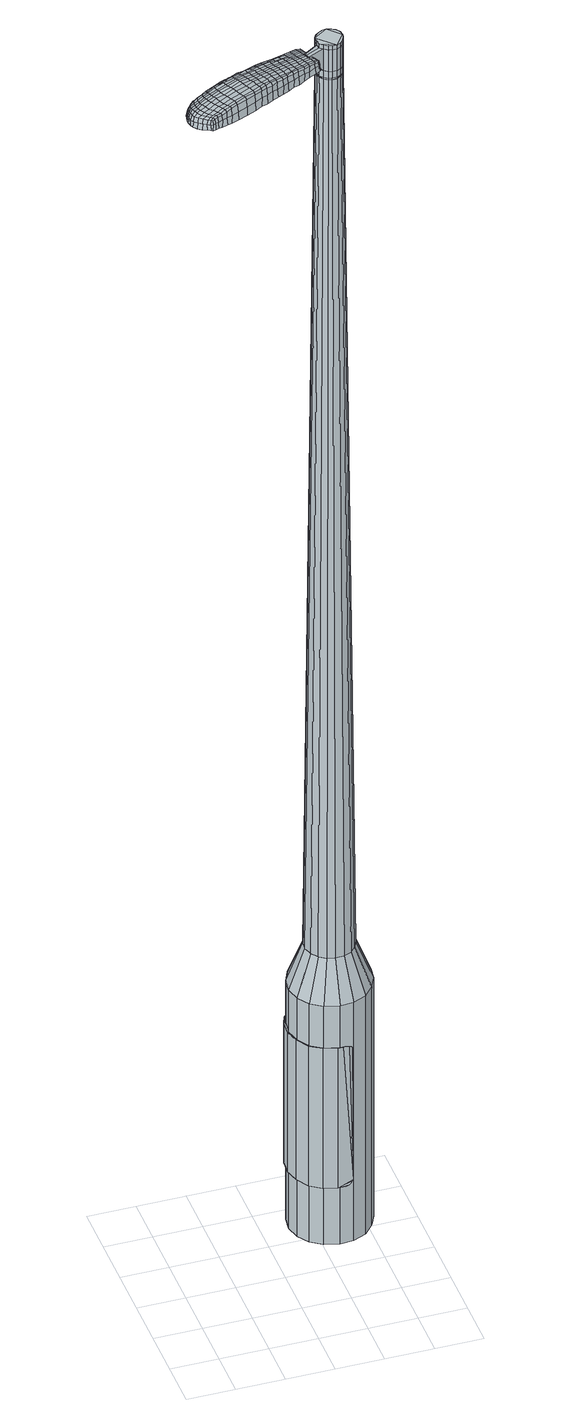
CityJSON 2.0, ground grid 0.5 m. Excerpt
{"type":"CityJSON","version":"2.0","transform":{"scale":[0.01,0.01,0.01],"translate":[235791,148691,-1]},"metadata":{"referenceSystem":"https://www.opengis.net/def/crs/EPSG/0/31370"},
"CityObjects":{
"object1":{"type":"GenericCityObject","attributes":{"cluster":14,"mean_distance_to_centroid":0.303,"new_centroid_x":235792.7,"new_centroid_y":148692.77,"mean_distance_to_camera":12.8,"H1":12.68,"H2":12.74,"Z_final":110.52,"cluster2":-1,"proj_x":235791.84,"proj_y":148688.73,"id_line":62625,"bearing_l":294.92,"distance":4.13,"orientation":"right","G_obj":204.92},"geometry":[{"type":"MultiSurface","lod":"2","boundaries":[[[0,1,2,3]],[[1,4,5,2]],[[4,6,7,5]],[[6,8,9,7]],[[8,10,11,9]],[[10,12,13,11]],[[12,14,15,13]],[[14,16,17,15]],[[16,18,19,17]],[[18,20,21,19]],[[20,22,23,21]],[[22,24,25,23]],[[24,26,27,25]],[[26,28,29,27]],[[28,30,31,29]],[[30,32,33,31]],[[32,34,35,33]],[[34,0,3,35]],[[36,37,38,39]],[[38,40,41,42]],[[41,43,42]],[[42,44,45,46]],[[45,47,46]],[[46,48,49,50]],[[49,51,50]],[[42,46,50,38]],[[50,52,39,38]],[[53,36,39]],[[2,5,7,35]],[[7,9,11,15]],[[11,13,15]],[[15,17,19,23]],[[19,21,23]],[[23,25,27,31]],[[27,29,31]],[[15,23,31,7]],[[31,33,35,7]],[[3,2,35]],[[1,0,54,55]],[[0,34,56,54]],[[34,32,57,56]],[[32,30,58,57]],[[30,28,59,58]],[[28,26,60,59]],[[26,24,61,60]],[[24,22,62,61]],[[22,20,63,62]],[[20,18,64,63]],[[18,16,65,64]],[[16,14,66,65]],[[14,12,67,66]],[[12,10,68,67]],[[10,8,69,68]],[[8,6,70,69]],[[6,4,71,70]],[[4,1,55,71]],[[55,54,72,73]],[[54,56,74,72]],[[56,57,75,74]],[[57,58,76,75]],[[58,59,77,76]],[[59,60,78,77]],[[60,61,79,78]],[[61,62,80,79]],[[62,63,81,80]],[[63,64,82,81]],[[64,65,83,82]],[[65,66,84,83]],[[66,67,85,84]],[[67,68,86,85]],[[68,69,87,86]],[[69,70,88,87]],[[70,71,89,88]],[[71,55,73,89]],[[90,91,92,93]],[[74,94,91,90]],[[75,95,94,74]],[[76,96,95,75]],[[97,98,96,76]],[[99,100,98,97]],[[101,102,100,99]],[[80,103,102,101]],[[104,105,103,80]],[[106,107,105,104]],[[108,109,107,106]],[[84,110,109,108]],[[111,112,110,84]],[[86,113,112,111]],[[87,114,113,86]],[[115,116,114,87]],[[117,118,116,115]],[[93,92,118,117]],[[119,120,121,122]],[[123,119,122,124]],[[125,123,124,126]],[[127,125,126,128]],[[129,127,128,130]],[[131,129,130,132]],[[133,131,132,134]],[[135,133,134,136]],[[137,135,136,138]],[[139,137,138,140]],[[141,139,140,142]],[[143,141,142,144]],[[145,143,144,146]],[[147,145,146,148]],[[149,147,148,150]],[[151,149,150,152]],[[73,72,90,93]],[[72,74,90]],[[77,97,76]],[[77,78,99,97]],[[78,79,101,99]],[[79,80,101]],[[81,104,80]],[[81,82,106,104]],[[82,83,108,106]],[[83,84,108]],[[85,111,84]],[[85,86,111]],[[88,115,87]],[[88,89,117,115]],[[89,73,93,117]],[[153,154,92,91]],[[154,155,118,92]],[[155,156,116,118]],[[156,114,116]],[[157,112,113]],[[157,110,112]],[[158,109,110]],[[158,159,107,109]],[[159,160,105,107]],[[160,103,105]],[[161,102,103]],[[161,162,100,102]],[[162,163,98,100]],[[163,96,98]],[[153,91,94]],[[39,52,151,164]],[[154,153,165,152]],[[53,39,164,120]],[[153,94,121,165]],[[36,53,120,119]],[[94,95,122,121]],[[37,36,119,123]],[[95,96,124,122]],[[38,37,123,125]],[[96,163,126,124]],[[40,38,125,127]],[[163,162,128,126]],[[41,40,127,129]],[[162,161,130,128]],[[43,41,129,131]],[[161,103,132,130]],[[42,43,131,133]],[[103,160,134,132]],[[44,42,133,135]],[[160,159,136,134]],[[45,44,135,137]],[[159,158,138,136]],[[47,45,137,139]],[[158,110,140,138]],[[46,47,139,141]],[[110,157,142,140]],[[48,46,141,143]],[[157,113,144,142]],[[49,48,143,145]],[[113,114,146,144]],[[51,49,145,147]],[[114,156,148,146]],[[50,51,147,149]],[[156,155,150,148]],[[52,50,149,151]],[[155,154,152,150]],[[151,152,166,167]],[[152,165,168,166]],[[165,121,169,168]],[[121,120,170,169]],[[120,164,171,170]],[[164,151,167,171]],[[172,173,174,175]],[[176,172,175,177]],[[172,176,178,179]],[[173,172,179,180]],[[181,182,183,184]],[[185,181,184,186]],[[181,185,187,188]],[[182,181,188,189]],[[190,191,192,193]],[[194,190,193,195]],[[190,194,196,197]],[[191,190,197,198]],[[199,200,201,202]],[[203,199,202,204]],[[199,203,205,206]],[[200,199,206,207]],[[208,209,210,211]],[[212,208,211,213]],[[208,212,214,215]],[[209,208,215,216]],[[217,218,219,220]],[[221,217,220,222]],[[217,221,223,224]],[[218,217,224,225]],[[226,227,228,229]],[[218,226,229,219]],[[226,218,225,230]],[[227,226,230,231]],[[232,233,234,235]],[[227,232,235,228]],[[232,227,231,236]],[[233,232,236,237]],[[238,176,177,239]],[[233,238,239,234]],[[238,233,237,240]],[[176,238,240,178]],[[241,242,243,244]],[[245,241,244,246]],[[241,245,247,248]],[[242,241,248,249]],[[250,251,252,253]],[[242,250,253,243]],[[250,242,249,254]],[[251,250,254,255]],[[256,257,258,259]],[[251,256,259,252]],[[256,251,255,260]],[[257,256,260,261]],[[262,263,264,265]],[[257,262,265,258]],[[262,257,261,266]],[[263,262,266,267]],[[268,173,180,269]],[[263,268,269,264]],[[268,263,267,270]],[[173,268,270,174]],[[271,272,273,274]],[[275,271,274,276]],[[271,275,277,278]],[[272,271,278,279]],[[280,281,282,283]],[[272,280,283,273]],[[280,272,279,284]],[[281,280,284,285]],[[286,287,288,289]],[[281,286,289,282]],[[286,281,285,290]],[[287,286,290,291]],[[292,185,186,293]],[[287,292,293,288]],[[292,287,291,294]],[[185,292,294,187]],[[295,296,297,298]],[[299,295,298,300]],[[295,299,301,302]],[[296,295,302,303]],[[304,305,306,307]],[[296,304,307,297]],[[304,296,303,308]],[[305,304,308,309]],[[310,311,312,313]],[[305,310,313,306]],[[310,305,309,314]],[[311,310,314,315]],[[316,317,318,319]],[[311,316,319,312]],[[316,311,315,320]],[[317,316,320,321]],[[322,182,189,323]],[[317,322,323,318]],[[322,317,321,324]],[[182,322,324,183]],[[325,211,210,326]],[[327,325,326,328]],[[325,327,329,330]],[[211,325,330,213]],[[331,327,328,332]],[[333,331,332,334]],[[331,333,335,336]],[[327,331,336,329]],[[337,333,334,338]],[[339,337,338,340]],[[337,339,341,342]],[[333,337,342,335]],[[343,339,340,344]],[[345,343,344,346]],[[343,345,347,348]],[[339,343,348,341]],[[349,345,346,350]],[[200,349,350,201]],[[349,200,207,351]],[[345,349,351,347]],[[352,353,198,197]],[[354,352,197,196]],[[352,354,355,356]],[[353,352,356,357]],[[358,359,357,356]],[[360,358,356,355]],[[358,360,361,362]],[[359,358,362,363]],[[364,365,363,362]],[[366,364,362,361]],[[364,366,367,368]],[[365,364,368,369]],[[370,371,369,368]],[[372,370,368,367]],[[370,372,205,203]],[[371,370,203,204]],[[373,374,375,376]],[[275,373,376,277]],[[373,275,276,377]],[[374,373,377,378]],[[379,194,195,380]],[[374,379,380,375]],[[379,374,378,381]],[[194,379,381,196]],[[382,383,384,385]],[[221,382,385,223]],[[382,221,222,386]],[[383,382,386,387]],[[388,389,390,391]],[[383,388,391,384]],[[388,383,387,392]],[[389,388,392,393]],[[394,191,198,395]],[[389,394,395,390]],[[394,389,393,396]],[[191,394,396,192]],[[397,398,399,400]],[[179,397,400,180]],[[397,179,178,401]],[[398,397,401,402]],[[403,404,405,406]],[[398,403,406,399]],[[403,398,402,407]],[[404,403,407,408]],[[409,202,201,410]],[[404,409,410,405]],[[409,404,408,411]],[[202,409,411,204]],[[412,413,414,415]],[[184,412,415,186]],[[412,184,183,416]],[[413,412,416,417]],[[418,206,205,419]],[[413,418,419,414]],[[418,413,417,420]],[[206,418,420,207]],[[421,422,423,424]],[[299,421,424,301]],[[421,299,300,425]],[[422,421,425,426]],[[427,212,213,428]],[[422,427,428,423]],[[427,422,426,429]],[[212,427,429,214]],[[430,431,432,433]],[[245,430,433,247]],[[430,245,246,434]],[[431,430,434,435]],[[436,437,438,439]],[[431,436,439,432]],[[436,431,435,440]],[[437,436,440,441]],[[442,209,216,443]],[[437,442,443,438]],[[442,437,441,444]],[[209,442,444,210]],[[445,446,435,434]],[[244,445,434,246]],[[445,244,243,447]],[[446,445,447,448]],[[449,450,441,440]],[[446,449,440,435]],[[449,446,448,451]],[[450,449,451,452]],[[453,326,210,444]],[[450,453,444,441]],[[453,450,452,454]],[[326,453,454,328]],[[455,456,457,458]],[[302,455,458,303]],[[455,302,301,424]],[[456,455,424,423]],[[459,330,329,460]],[[456,459,460,457]],[[459,456,423,428]],[[330,459,428,213]],[[461,462,448,447]],[[253,461,447,243]],[[461,253,252,463]],[[462,461,463,464]],[[465,466,452,451]],[[462,465,451,448]],[[465,462,464,467]],[[466,465,467,468]],[[469,332,328,454]],[[466,469,454,452]],[[469,466,468,470]],[[332,469,470,334]],[[471,472,473,474]],[[308,471,474,309]],[[471,308,303,458]],[[472,471,458,457]],[[475,336,335,476]],[[472,475,476,473]],[[475,472,457,460]],[[336,475,460,329]],[[477,478,464,463]],[[259,477,463,252]],[[477,259,258,479]],[[478,477,479,480]],[[481,482,468,467]],[[478,481,467,464]],[[481,478,480,483]],[[482,481,483,484]],[[485,338,334,470]],[[482,485,470,468]],[[485,482,484,486]],[[338,485,486,340]],[[487,488,489,490]],[[314,487,490,315]],[[487,314,309,474]],[[488,487,474,473]],[[491,342,341,492]],[[488,491,492,489]],[[491,488,473,476]],[[342,491,476,335]],[[493,494,480,479]],[[265,493,479,258]],[[493,265,264,495]],[[494,493,495,496]],[[497,498,484,483]],[[494,497,483,480]],[[497,494,496,499]],[[498,497,499,500]],[[501,344,340,486]],[[498,501,486,484]],[[501,498,500,502]],[[344,501,502,346]],[[503,504,505,506]],[[320,503,506,321]],[[503,320,315,490]],[[504,503,490,489]],[[507,348,347,508]],[[504,507,508,505]],[[507,504,489,492]],[[348,507,492,341]],[[509,510,496,495]],[[269,509,495,264]],[[509,269,180,400]],[[510,509,400,399]],[[511,512,500,499]],[[510,511,499,496]],[[511,510,399,406]],[[512,511,406,405]],[[513,350,346,502]],[[512,513,502,500]],[[513,512,405,410]],[[350,513,410,201]],[[514,515,417,416]],[[324,514,416,183]],[[514,324,321,506]],[[515,514,506,505]],[[516,351,207,420]],[[515,516,420,417]],[[516,515,505,508]],[[351,516,508,347]],[[517,518,378,377]],[[274,517,377,276]],[[517,274,273,519]],[[518,517,519,520]],[[521,354,196,381]],[[518,521,381,378]],[[521,518,520,522]],[[354,521,522,355]],[[523,524,525,526]],[[224,523,526,225]],[[523,224,223,385]],[[524,523,385,384]],[[527,528,529,530]],[[524,527,530,525]],[[527,524,384,391]],[[528,527,391,390]],[[531,353,357,532]],[[528,531,532,529]],[[531,528,390,395]],[[353,531,395,198]],[[533,534,520,519]],[[283,533,519,273]],[[533,283,282,535]],[[534,533,535,536]],[[537,360,355,522]],[[534,537,522,520]],[[537,534,536,538]],[[360,537,538,361]],[[539,540,541,542]],[[230,539,542,231]],[[539,230,225,526]],[[540,539,526,525]],[[543,544,545,546]],[[540,543,546,541]],[[543,540,525,530]],[[544,543,530,529]],[[547,359,363,548]],[[544,547,548,545]],[[547,544,529,532]],[[359,547,532,357]],[[549,550,536,535]],[[289,549,535,282]],[[549,289,288,551]],[[550,549,551,552]],[[553,366,361,538]],[[550,553,538,536]],[[553,550,552,554]],[[366,553,554,367]],[[555,556,557,558]],[[236,555,558,237]],[[555,236,231,542]],[[556,555,542,541]],[[559,560,561,562]],[[556,559,562,557]],[[559,556,541,546]],[[560,559,546,545]],[[563,365,369,564]],[[560,563,564,561]],[[563,560,545,548]],[[365,563,548,363]],[[565,566,552,551]],[[293,565,551,288]],[[565,293,186,415]],[[566,565,415,414]],[[567,372,367,554]],[[566,567,554,552]],[[567,566,414,419]],[[372,567,419,205]],[[568,569,402,401]],[[240,568,401,178]],[[568,240,237,558]],[[569,568,558,557]],[[570,571,408,407]],[[569,570,407,402]],[[570,569,557,562]],[[571,570,562,561]],[[572,371,204,411]],[[571,572,411,408]],[[572,571,561,564]],[[371,572,564,369]],[[573,574,575,576]],[[576,575,577,578]],[[579,577,575,580]],[[580,575,574,581]],[[582,583,584,585]],[[585,584,586,587]],[[588,586,584,589]],[[589,584,583,590]],[[591,592,593,594]],[[594,593,595,596]],[[597,595,593,598]],[[598,593,592,599]],[[600,601,602,603]],[[603,602,604,605]],[[606,604,602,607]],[[607,602,601,608]],[[609,610,611,612]],[[612,611,613,614]],[[615,613,611,616]],[[616,611,610,617]],[[618,619,620,621]],[[621,620,622,623]],[[624,622,620,625]],[[625,620,619,626]],[[627,628,629,630]],[[630,629,619,618]],[[626,619,629,631]],[[631,629,628,632]],[[633,634,635,636]],[[636,635,628,627]],[[632,628,635,637]],[[637,635,634,638]],[[578,577,639,640]],[[640,639,634,633]],[[638,634,639,641]],[[641,639,577,579]],[[642,643,644,645]],[[645,644,646,647]],[[648,646,644,649]],[[649,644,643,650]],[[651,652,653,654]],[[654,653,643,642]],[[650,643,653,655]],[[655,653,652,656]],[[657,658,659,660]],[[660,659,652,651]],[[656,652,659,661]],[[661,659,658,662]],[[663,664,665,666]],[[666,665,658,657]],[[662,658,665,667]],[[667,665,664,668]],[[581,574,669,670]],[[670,669,664,663]],[[668,664,669,671]],[[671,669,574,573]],[[672,673,674,675]],[[675,674,676,677]],[[678,676,674,679]],[[679,674,673,680]],[[681,682,683,684]],[[684,683,673,672]],[[680,673,683,685]],[[685,683,682,686]],[[687,688,689,690]],[[690,689,682,681]],[[686,682,689,691]],[[691,689,688,692]],[[587,586,693,694]],[[694,693,688,687]],[[692,688,693,695]],[[695,693,586,588]],[[696,697,698,699]],[[699,698,700,701]],[[702,700,698,703]],[[703,698,697,704]],[[705,706,707,708]],[[708,707,697,696]],[[704,697,707,709]],[[709,707,706,710]],[[711,712,713,714]],[[714,713,706,705]],[[710,706,713,715]],[[715,713,712,716]],[[717,718,719,720]],[[720,719,712,711]],[[716,712,719,721]],[[721,719,718,722]],[[590,583,723,724]],[[724,723,718,717]],[[722,718,723,725]],[[725,723,583,582]],[[609,612,726,727]],[[727,726,728,729]],[[730,728,726,731]],[[731,726,612,614]],[[729,728,732,733]],[[733,732,734,735]],[[736,734,732,737]],[[737,732,728,730]],[[735,734,738,739]],[[739,738,740,741]],[[742,740,738,743]],[[743,738,734,736]],[[741,740,744,745]],[[745,744,746,747]],[[748,746,744,749]],[[749,744,740,742]],[[747,746,750,751]],[[751,750,601,600]],[[608,601,750,752]],[[752,750,746,748]],[[599,753,754,598]],[[598,754,755,597]],[[756,755,754,757]],[[757,754,753,758]],[[758,759,760,757]],[[757,760,761,756]],[[762,761,760,763]],[[763,760,759,764]],[[764,765,766,763]],[[763,766,767,762]],[[768,767,766,769]],[[769,766,765,770]],[[770,771,772,769]],[[769,772,773,768]],[[606,773,772,604]],[[604,772,771,605]],[[774,775,776,777]],[[777,776,676,678]],[[677,676,776,778]],[[778,776,775,779]],[[596,595,780,781]],[[781,780,775,774]],[[779,775,780,782]],[[782,780,595,597]],[[783,784,785,786]],[[786,785,622,624]],[[623,622,785,787]],[[787,785,784,788]],[[789,790,791,792]],[[792,791,784,783]],[[788,784,791,793]],[[793,791,790,794]],[[599,592,795,796]],[[796,795,790,789]],[[794,790,795,797]],[[797,795,592,591]],[[798,799,800,801]],[[801,800,580,581]],[[579,580,800,802]],[[802,800,799,803]],[[804,805,806,807]],[[807,806,799,798]],[[803,799,806,808]],[[808,806,805,809]],[[600,603,810,811]],[[811,810,805,804]],[[809,805,810,812]],[[812,810,603,605]],[[813,814,815,816]],[[816,815,585,587]],[[582,585,815,817]],[[817,815,814,818]],[[606,607,819,820]],[[820,819,814,813]],[[818,814,819,821]],[[821,819,607,608]],[[822,823,824,825]],[[825,824,700,702]],[[701,700,824,826]],[[826,824,823,827]],[[614,613,828,829]],[[829,828,823,822]],[[827,823,828,830]],[[830,828,613,615]],[[831,832,833,834]],[[834,833,646,648]],[[647,646,833,835]],[[835,833,832,836]],[[837,838,839,840]],[[840,839,832,831]],[[836,832,839,841]],[[841,839,838,842]],[[617,610,843,844]],[[844,843,838,837]],[[842,838,843,845]],[[845,843,610,609]],[[836,846,835]],[[835,846,645,647]],[[642,645,846,847]],[[847,846,848]],[[842,849,850,841]],[[841,850,846,836]],[[848,846,850,851]],[[851,850,849,852]],[[609,727,853,845]],[[845,853,849,842]],[[852,849,853,854]],[[854,853,727,729]],[[855,856,857,858]],[[858,857,703,704]],[[702,703,857,825]],[[825,857,856,822]],[[730,731,859,860]],[[860,859,856,855]],[[822,856,859,829]],[[829,859,731,614]],[[848,861,862,847]],[[847,862,654,642]],[[651,654,862,863]],[[863,862,861,864]],[[852,865,866,851]],[[851,866,861,848]],[[864,861,866,867]],[[867,866,865,868]],[[729,733,869,854]],[[854,869,865,852]],[[868,865,869,870]],[[870,869,733,735]],[[871,872,873,874]],[[874,873,709,710]],[[704,709,873,858]],[[858,873,872,855]],[[736,737,875,876]],[[876,875,872,871]],[[855,872,875,860]],[[860,875,737,730]],[[864,877,878,863]],[[863,878,660,651]],[[657,660,878,879]],[[879,878,877,880]],[[868,881,882,867]],[[867,882,877,864]],[[880,877,882,883]],[[883,882,881,884]],[[735,739,885,870]],[[870,885,881,868]],[[884,881,885,886]],[[886,885,739,741]],[[887,888,889,890]],[[890,889,715,716]],[[710,715,889,874]],[[874,889,888,871]],[[742,743,891,892]],[[892,891,888,887]],[[871,888,891,876]],[[876,891,743,736]],[[880,893,894,879]],[[879,894,666,657]],[[663,666,894,895]],[[895,894,893,896]],[[884,897,898,883]],[[883,898,893,880]],[[896,893,898,899]],[[899,898,897,900]],[[741,745,901,886]],[[886,901,897,884]],[[900,897,901,902]],[[902,901,745,747]],[[903,904,905,906]],[[906,905,721,722]],[[716,721,905,890]],[[890,905,904,887]],[[748,749,907,908]],[[908,907,904,903]],[[887,904,907,892]],[[892,907,749,742]],[[896,909,910,895]],[[895,910,670,663]],[[581,670,910,801]],[[801,910,909,798]],[[900,911,912,899]],[[899,912,909,896]],[[798,909,912,807]],[[807,912,911,804]],[[747,751,913,902]],[[902,913,911,900]],[[804,911,913,811]],[[811,913,751,600]],[[818,914,915,817]],[[817,915,725,582]],[[722,725,915,906]],[[906,915,914,903]],[[608,752,916,821]],[[821,916,914,818]],[[903,914,916,908]],[[908,916,752,748]],[[779,917,918,778]],[[778,918,675,677]],[[672,675,918,919]],[[919,918,917,920]],[[597,755,921,782]],[[782,921,917,779]],[[920,917,921,922]],[[922,921,755,756]],[[923,924,925,926]],[[926,925,625,626]],[[624,625,925,786]],[[786,925,924,783]],[[927,928,929,930]],[[930,929,924,923]],[[783,924,929,792]],[[792,929,928,789]],[[758,753,931,932]],[[932,931,928,927]],[[789,928,931,796]],[[796,931,753,599]],[[920,933,934,919]],[[919,934,684,672]],[[681,684,934,935]],[[935,934,933,936]],[[756,761,937,922]],[[922,937,933,920]],[[936,933,937,938]],[[938,937,761,762]],[[939,940,941,942]],[[942,941,631,632]],[[626,631,941,926]],[[926,941,940,923]],[[943,944,945,946]],[[946,945,940,939]],[[923,940,945,930]],[[930,945,944,927]],[[764,759,947,948]],[[948,947,944,943]],[[927,944,947,932]],[[932,947,759,758]],[[936,949,950,935]],[[935,950,690,681]],[[687,690,950,951]],[[951,950,949,952]],[[762,767,953,938]],[[938,953,949,936]],[[952,949,953,954]],[[954,953,767,768]],[[955,956,957,958]],[[958,957,637,638]],[[632,637,957,942]],[[942,957,956,939]],[[959,960,961,962]],[[962,961,956,955]],[[939,956,961,946]],[[946,961,960,943]],[[770,765,963,964]],[[964,963,960,959]],[[943,960,963,948]],[[948,963,765,764]],[[952,965,966,951]],[[951,966,694,687]],[[587,694,966,816]],[[816,966,965,813]],[[768,773,967,954]],[[954,967,965,952]],[[813,965,967,820]],[[820,967,773,606]],[[803,968,969,802]],[[802,969,641,579]],[[638,641,969,958]],[[958,969,968,955]],[[809,970,971,808]],[[808,971,968,803]],[[955,968,971,962]],[[962,971,970,959]],[[605,771,972,812]],[[812,972,970,809]],[[959,970,972,964]],[[964,972,771,770]],[[573,576,175,174]],[[576,578,177,175]],[[588,589,188,187]],[[589,590,189,188]],[[591,594,193,192]],[[594,596,195,193]],[[615,616,215,214]],[[616,617,216,215]],[[618,621,220,219]],[[621,623,222,220]],[[627,630,229,228]],[[630,618,219,229]],[[633,636,235,234]],[[636,627,228,235]],[[578,640,239,177]],[[640,633,234,239]],[[648,649,248,247]],[[649,650,249,248]],[[650,655,254,249]],[[655,656,255,254]],[[656,661,260,255]],[[661,662,261,260]],[[662,667,266,261]],[[667,668,267,266]],[[668,671,270,267]],[[671,573,174,270]],[[678,679,278,277]],[[679,680,279,278]],[[680,685,284,279]],[[685,686,285,284]],[[686,691,290,285]],[[691,692,291,290]],[[692,695,294,291]],[[695,588,187,294]],[[696,699,298,297]],[[699,701,300,298]],[[705,708,307,306]],[[708,696,297,307]],[[711,714,313,312]],[[714,705,306,313]],[[717,720,319,318]],[[720,711,312,319]],[[590,724,323,189]],[[724,717,318,323]],[[774,777,376,375]],[[777,678,277,376]],[[596,781,380,195]],[[781,774,375,380]],[[623,787,386,222]],[[787,788,387,386]],[[788,793,392,387]],[[793,794,393,392]],[[794,797,396,393]],[[797,591,192,396]],[[701,826,425,300]],[[826,827,426,425]],[[827,830,429,426]],[[830,615,214,429]],[[831,834,433,432]],[[834,648,247,433]],[[837,840,439,438]],[[840,831,432,439]],[[617,844,443,216]],[[844,837,438,443]],[[973,974,975,976]],[[977,978,976,975]],[[979,980,981,982]],[[983,984,985,986]],[[974,987,988,975]],[[989,977,975,988]],[[990,979,982,991]],[[992,993,984,983]],[[987,994,995,988]],[[995,996,989,988]],[[997,990,991,998]],[[999,993,992,1000]],[[994,1001,1002,995]],[[1002,1003,996,995]],[[1004,997,998,1005]],[[1006,999,1000,1007]],[[1008,1009,1010,1011]],[[1012,1013,1009,1008]],[[1012,1014,1015,1013]],[[1014,1016,1017,1015]],[[1018,1019,1020,1021]],[[1022,1023,1019,1018]],[[1024,1025,1023,1022]],[[1026,1027,1025,1024]],[[1021,1010,1009,1018]],[[1018,1009,1013,1022]],[[1013,1015,1024,1022]],[[1015,1017,1026,1024]],[[982,981,978,977]],[[991,982,977,989]],[[996,998,991,989]],[[1003,1005,998,996]],[[983,986,980,979]],[[992,983,979,990]],[[1000,992,990,997]],[[1007,1000,997,1004]],[[984,1008,1011,985]],[[993,1012,1008,984]],[[1014,1012,993,999]],[[1016,1014,999,1006]],[[1028,1029,1030,1031]],[[1030,1032,1033,1034]],[[1030,1034,1035,1036]],[[1030,1036,1031]],[[1037,1028,1031,1038]],[[1039,1038,1031,1040]],[[1041,1040,1031]],[[1042,1030,1029,1043]],[[1044,1042,1043,1045]],[[1046,1044,1045,1047]],[[1048,1046,1047,1049]],[[1050,1048,1049,1051]],[[1051,1052,1053,1054]],[[1051,1054,1055,1056]],[[1051,1056,1057,1058]],[[1057,1059,1060,1061]],[[1057,1061,1062,1063]],[[1057,1063,1058]],[[1051,1058,1050]],[[1064,1065,1029,1028]],[[1066,1067,1032,1030]],[[1068,1069,1041,1031]],[[1065,1070,1043,1029]],[[1071,1066,1030,1042]],[[1070,1072,1045,1043]],[[1073,1071,1042,1044]],[[1072,1074,1047,1045]],[[1075,1073,1044,1046]],[[1074,1076,1049,1047]],[[1077,1075,1046,1048]],[[1076,1078,1051,1049]],[[1079,1077,1048,1050]],[[1078,1080,1052,1051]],[[1081,1082,1059,1057]],[[1083,1079,1050,1058]],[[1053,1052,1080,1084]],[[1054,1053,1084,1085]],[[1055,1054,1085,1086]],[[1056,1055,1086,1087]],[[1057,1056,1087,1081]],[[1088,1064,1028,1037]],[[1089,1088,1037,1038]],[[1090,1089,1038,1039]],[[1091,1090,1039,1040]],[[1069,1091,1040,1041]],[[1033,1032,1067,1092]],[[1060,1059,1082,1093]],[[1034,1033,1092,1094]],[[1035,1034,1094,1095]],[[1036,1035,1095,1096]],[[1031,1036,1096,1068]],[[1061,1060,1093,1097]],[[1062,1061,1097,1098]],[[1063,1062,1098,1099]],[[1058,1063,1099,1083]]]}]}
},
"vertices":[
[131,157,384],[127,171,384],[127,171,96],[131,157,96],[129,186,384],[129,186,96],[135,199,384],[135,199,96],[145,210,384],[145,210,96],[159,216,384],[159,216,96],[173,217,384],[173,217,96],[187,213,384],[187,213,96],[199,205,384],[199,205,96],[208,193,384],[208,193,96],[212,179,384],[212,179,96],[210,164,384],[210,164,96],[204,151,384],[204,151,96],[194,140,384],[194,140,96],[180,134,384],[180,134,96],[166,133,384],[166,133,96],[151,137,384],[151,137,96],[139,145,384],[139,145,96],[164,163,1524],[168,162,1524],[173,162,1524],[157,169,1524],[177,164,1524],[180,167,1524],[183,176,1524],[182,172,1524],[182,181,1524],[179,185,1524],[171,189,1524],[175,187,1524],[166,188,1524],[162,186,1524],[156,179,1524],[158,183,1524],[156,174,1524],[160,166,1524],[147,164,429],[144,173,429],[152,157,429],[159,152,429],[167,150,429],[176,151,429],[184,154,429],[190,161,429],[194,169,429],[195,177,429],[192,186,429],[187,193,429],[180,198,429],[172,200,429],[163,199,429],[155,196,429],[149,190,429],[145,182,429],[157,169,1483],[156,174,1483],[160,166,1483],[164,163,1483],[168,162,1483],[173,162,1483],[177,164,1483],[180,167,1483],[182,172,1483],[183,176,1483],[182,181,1483],[179,185,1483],[175,187,1483],[171,189,1483],[166,188,1483],[162,186,1483],[158,183,1483],[156,179,1483],[158,170,1483],[158,170,1485],[157,174,1485],[157,174,1483],[160,166,1485],[164,163,1485],[168,162,1485],[173,163,1483],[173,163,1485],[177,165,1483],[177,165,1485],[180,168,1483],[180,168,1485],[182,172,1485],[182,176,1483],[182,176,1485],[181,181,1483],[181,181,1485],[179,184,1483],[179,184,1485],[175,187,1485],[171,188,1483],[171,188,1485],[166,188,1485],[162,186,1485],[159,182,1483],[159,182,1485],[157,178,1483],[157,178,1485],[164,163,1519],[160,166,1519],[160,166,1493],[164,163,1493],[168,162,1519],[168,162,1493],[173,162,1519],[173,162,1493],[177,164,1519],[177,164,1493],[180,167,1519],[180,167,1493],[182,172,1519],[182,172,1493],[183,176,1519],[183,176,1493],[182,181,1519],[182,181,1493],[179,185,1519],[179,185,1493],[175,187,1519],[175,187,1493],[171,189,1519],[171,189,1493],[166,188,1519],[166,188,1493],[162,186,1519],[162,186,1493],[158,183,1519],[158,183,1493],[156,179,1519],[156,179,1493],[156,174,1519],[156,174,1493],[157,169,1485],[156,174,1485],[156,179,1485],[158,183,1485],[171,189,1485],[179,185,1485],[182,181,1485],[183,176,1485],[180,167,1485],[177,164,1485],[173,162,1485],[157,169,1519],[157,169,1493],[139,164,1513],[139,164,1518],[140,162,1513],[142,159,1513],[142,159,1518],[140,162,1518],[65,148,1519],[71,151,1518],[70,152,1509],[63,149,1510],[57,145,1519],[55,146,1510],[58,144,1526],[66,147,1525],[73,150,1525],[81,113,1519],[87,116,1518],[87,118,1525],[81,115,1525],[73,109,1519],[73,111,1526],[73,107,1510],[80,111,1510],[87,114,1509],[7,98,1519],[5,101,1519],[5,101,1513],[6,98,1513],[10,95,1519],[9,94,1513],[11,96,1524],[8,99,1524],[7,102,1524],[74,129,1530],[81,132,1529],[79,135,1529],[73,132,1530],[66,125,1531],[64,129,1531],[68,122,1530],[76,126,1530],[82,129,1529],[147,164,1512],[146,166,1512],[145,165,1517],[146,163,1517],[148,161,1512],[147,160,1517],[148,160,1506],[146,163,1506],[145,166,1506],[12,122,1519],[15,124,1519],[13,124,1512],[10,123,1512],[10,120,1518],[8,121,1512],[11,120,1522],[12,121,1523],[15,123,1524],[19,126,1519],[24,129,1519],[22,130,1512],[17,127,1512],[20,125,1524],[25,128,1525],[29,132,1519],[36,135,1519],[34,136,1511],[27,132,1511],[30,131,1526],[37,134,1526],[46,140,1519],[44,141,1510],[48,139,1526],[133,175,1513],[126,173,1513],[128,172,1518],[135,175,1517],[139,177,1512],[138,176,1516],[138,178,1506],[132,176,1507],[125,173,1507],[119,170,1514],[112,167,1515],[114,166,1520],[121,169,1519],[118,171,1507],[111,168,1507],[105,164,1515],[99,162,1516],[100,161,1522],[107,163,1521],[104,165,1508],[97,162,1508],[92,159,1517],[85,156,1517],[86,155,1524],[93,158,1523],[90,160,1508],[83,157,1509],[78,153,1518],[80,152,1524],[76,154,1509],[26,89,1519],[29,90,1519],[29,91,1524],[26,90,1523],[24,89,1518],[24,90,1522],[23,87,1512],[26,88,1512],[29,89,1512],[34,92,1519],[39,94,1519],[39,95,1525],[34,93,1524],[33,90,1512],[39,92,1512],[45,96,1519],[52,99,1519],[52,101,1526],[45,98,1526],[44,94,1511],[52,97,1511],[63,104,1519],[63,106,1526],[62,102,1510],[146,148,1513],[139,144,1513],[139,143,1507],[146,146,1507],[151,151,1512],[151,150,1506],[150,151,1516],[146,149,1517],[140,146,1518],[133,141,1514],[126,137,1515],[126,135,1507],[132,139,1507],[133,142,1519],[126,139,1520],[120,134,1515],[113,130,1516],[113,128,1508],[119,132,1508],[120,135,1521],[113,132,1522],[107,126,1517],[100,123,1517],[100,121,1509],[106,125,1508],[107,128,1523],[100,125,1524],[94,120,1518],[93,118,1509],[94,121,1524],[141,161,1519],[140,163,1519],[134,158,1520],[133,160,1520],[136,155,1520],[142,158,1519],[128,154,1522],[127,157,1522],[121,151,1523],[120,154,1523],[122,148,1523],[129,152,1521],[114,148,1524],[113,151,1524],[108,145,1525],[106,148,1525],[109,142,1525],[116,145,1524],[101,142,1526],[100,145,1526],[94,139,1527],[93,141,1527],[96,136,1527],[102,139,1526],[87,136,1528],[86,138,1528],[89,132,1528],[11,100,1527],[10,103,1527],[14,97,1526],[18,99,1527],[15,102,1528],[14,105,1528],[21,104,1529],[19,108,1529],[23,101,1528],[30,104,1530],[28,108,1530],[26,111,1530],[34,111,1531],[33,114,1531],[36,107,1530],[45,111,1531],[43,114,1531],[41,118,1531],[54,120,1531],[53,123,1531],[56,116,1531],[21,89,1518],[18,90,1519],[18,89,1513],[21,87,1513],[22,90,1523],[19,91,1523],[14,92,1519],[13,91,1513],[15,93,1524],[8,119,1518],[7,116,1518],[8,116,1523],[10,118,1523],[7,119,1513],[6,117,1513],[6,113,1519],[5,109,1519],[6,109,1524],[7,113,1523],[5,113,1513],[4,109,1513],[5,105,1519],[6,106,1524],[4,105,1513],[67,146,1528],[68,144,1528],[75,147,1528],[74,148,1527],[59,142,1528],[60,140,1529],[69,141,1529],[70,138,1530],[77,141,1529],[76,144,1528],[61,138,1529],[62,135,1530],[71,135,1530],[78,138,1529],[63,132,1531],[81,116,1528],[80,118,1529],[72,114,1529],[73,112,1528],[87,120,1527],[86,122,1528],[78,122,1529],[70,118,1530],[84,125,1528],[152,153,1512],[151,154,1512],[150,154,1517],[151,153,1517],[152,151,1506],[151,153,1506],[150,157,1512],[149,157,1517],[149,157,1506],[141,177,1512],[142,175,1512],[141,176,1506],[140,177,1506],[140,176,1517],[141,174,1517],[143,173,1512],[144,171,1512],[143,171,1506],[142,173,1506],[142,172,1517],[143,170,1517],[145,168,1512],[144,168,1506],[144,168,1517],[135,174,1519],[136,172,1519],[128,171,1520],[129,169,1520],[137,170,1519],[138,168,1519],[130,167,1520],[131,165,1520],[139,165,1519],[132,162,1520],[146,150,1519],[145,152,1519],[139,149,1520],[139,147,1520],[144,155,1519],[137,152,1520],[121,168,1521],[122,166,1521],[115,165,1522],[115,164,1522],[123,164,1521],[124,162,1521],[116,161,1522],[117,159,1523],[125,159,1522],[119,156,1523],[133,143,1521],[132,145,1521],[125,142,1522],[126,140,1522],[130,148,1521],[124,145,1522],[108,162,1523],[108,161,1523],[101,160,1524],[102,158,1524],[109,158,1523],[111,156,1524],[103,156,1525],[104,153,1525],[112,153,1524],[105,150,1525],[119,137,1523],[119,138,1523],[112,135,1524],[113,133,1524],[117,142,1524],[111,138,1525],[94,157,1525],[95,155,1525],[87,154,1526],[88,152,1526],[96,153,1526],[97,150,1526],[89,150,1527],[90,147,1527],[98,147,1526],[92,144,1527],[106,130,1525],[105,132,1525],[99,128,1526],[100,126,1526],[104,135,1526],[97,132,1527],[81,151,1527],[81,149,1527],[82,147,1527],[84,144,1528],[85,141,1528],[93,123,1527],[92,125,1527],[91,128,1528],[24,91,1525],[22,92,1525],[28,92,1526],[25,93,1526],[18,94,1526],[21,95,1527],[12,119,1525],[11,117,1525],[14,119,1526],[15,121,1525],[9,114,1525],[9,111,1526],[13,112,1527],[13,116,1526],[9,107,1526],[13,109,1527],[33,94,1526],[30,95,1527],[38,96,1527],[36,98,1528],[27,98,1528],[33,101,1529],[19,124,1526],[19,122,1527],[24,124,1528],[25,126,1527],[18,119,1527],[18,115,1528],[24,118,1529],[24,122,1528],[18,112,1528],[25,115,1530],[44,99,1528],[42,100,1529],[51,102,1528],[50,104,1529],[39,103,1529],[47,107,1530],[30,129,1528],[30,127,1528],[38,131,1529],[38,133,1528],[30,124,1529],[31,121,1530],[39,125,1530],[38,128,1530],[32,118,1530],[40,121,1531],[62,107,1529],[61,109,1529],[58,112,1530],[48,138,1528],[49,136,1529],[49,133,1530],[50,130,1530],[51,126,1531],[70,150,1509],[72,149,1518],[66,146,1518],[64,147,1509],[58,143,1519],[56,144,1510],[59,142,1525],[67,145,1525],[74,148,1525],[86,120,1525],[86,118,1518],[80,115,1518],[80,117,1525],[72,111,1519],[72,113,1525],[72,109,1510],[79,113,1509],[86,116,1509],[7,102,1513],[8,102,1519],[9,99,1519],[8,99,1513],[11,96,1519],[10,96,1513],[12,97,1524],[10,100,1524],[9,103,1524],[79,135,1528],[80,132,1528],[74,129,1529],[72,132,1529],[66,125,1529],[64,128,1529],[67,122,1529],[75,126,1529],[82,129,1528],[143,165,1516],[144,165,1512],[145,163,1512],[144,162,1516],[146,160,1512],[145,160,1516],[146,159,1506],[144,162,1506],[143,165,1506],[14,123,1512],[16,122,1519],[13,120,1518],[12,121,1512],[11,119,1518],[10,120,1512],[12,119,1522],[14,119,1523],[17,121,1523],[23,128,1512],[25,127,1519],[20,124,1519],[18,125,1512],[21,123,1524],[26,126,1525],[35,134,1511],[37,133,1519],[30,130,1519],[28,131,1511],[31,129,1525],[38,132,1526],[47,138,1519],[45,139,1510],[48,137,1526],[128,170,1518],[127,171,1513],[134,173,1513],[135,173,1517],[139,175,1512],[138,174,1515],[138,176,1506],[133,174,1506],[126,171,1507],[114,164,1520],[113,165,1514],[120,168,1514],[121,167,1519],[119,169,1507],[112,166,1507],[101,159,1522],[99,160,1516],[106,162,1515],[107,162,1521],[105,163,1508],[98,161,1508],[87,153,1523],[86,154,1517],[92,157,1516],[94,156,1522],[91,158,1508],[84,155,1508],[79,152,1517],[80,151,1524],[77,152,1509],[29,93,1523],[29,92,1519],[26,91,1518],[25,92,1523],[24,91,1518],[24,92,1522],[23,89,1512],[25,90,1512],[28,90,1512],[39,97,1525],[39,96,1519],[33,94,1519],[33,95,1524],[33,92,1512],[38,94,1512],[51,103,1526],[51,101,1519],[44,98,1519],[44,99,1525],[44,96,1511],[51,99,1511],[62,106,1519],[62,108,1526],[61,104,1510],[138,144,1507],[138,146,1513],[145,149,1513],[145,148,1506],[149,152,1512],[149,151,1506],[148,152,1515],[145,151,1517],[139,147,1518],[125,137,1507],[125,139,1514],[132,142,1514],[131,141,1507],[132,144,1519],[125,140,1520],[112,130,1508],[112,132,1516],[119,135,1515],[118,134,1508],[119,137,1521],[112,133,1522],[99,123,1508],[99,125,1517],[106,128,1516],[105,126,1508],[106,130,1522],[99,126,1523],[93,121,1517],[92,119,1509],[93,123,1524],[140,160,1518],[139,163,1518],[134,157,1519],[133,160,1519],[135,155,1519],[141,158,1518],[127,154,1520],[126,157,1520],[120,151,1521],[119,154,1521],[122,148,1521],[128,152,1520],[114,148,1523],[113,150,1523],[107,145,1524],[106,147,1524],[108,142,1524],[115,145,1523],[100,142,1525],[99,144,1525],[94,139,1526],[92,141,1526],[95,136,1526],[102,139,1525],[87,135,1527],[86,138,1527],[88,132,1527],[11,104,1526],[12,101,1526],[15,98,1525],[18,99,1526],[16,102,1526],[14,105,1526],[20,108,1528],[22,105,1528],[24,102,1527],[30,105,1528],[28,108,1529],[27,111,1529],[33,114,1530],[35,111,1530],[36,108,1529],[44,111,1530],[43,115,1530],[41,118,1530],[53,123,1530],[54,120,1530],[56,117,1530],[19,90,1513],[19,92,1518],[22,91,1518],[22,89,1512],[23,92,1523],[20,93,1523],[15,94,1519],[15,93,1513],[16,94,1523],[10,115,1523],[9,115,1518],[10,118,1518],[12,117,1523],[9,118,1512],[8,116,1512],[8,109,1523],[7,109,1519],[8,112,1519],[9,112,1523],[7,113,1513],[6,109,1513],[7,105,1519],[8,106,1524],[6,105,1513],[74,146,1527],[68,143,1527],[68,144,1527],[74,147,1526],[60,141,1527],[60,140,1528],[77,141,1528],[70,138,1528],[69,141,1528],[75,144,1527],[61,137,1528],[62,134,1529],[71,135,1529],[78,138,1528],[63,131,1529],[71,115,1528],[79,119,1527],[80,117,1527],[72,114,1527],[86,121,1526],[85,122,1527],[77,122,1528],[69,118,1528],[84,125,1527],[148,154,1516],[149,153,1512],[150,153,1512],[149,153,1516],[150,151,1506],[149,152,1506],[148,156,1512],[147,156,1516],[147,156,1506],[139,175,1506],[140,174,1512],[140,175,1512],[139,176,1506],[139,174,1516],[139,173,1516],[141,170,1506],[142,170,1512],[141,172,1512],[140,172,1506],[140,171,1516],[141,169,1516],[143,167,1512],[142,167,1506],[142,167,1516],[135,172,1518],[128,170,1519],[129,169,1519],[137,167,1518],[136,170,1518],[130,167,1519],[131,164,1519],[138,165,1518],[132,162,1519],[138,149,1519],[144,152,1518],[145,151,1518],[138,148,1519],[143,155,1518],[137,152,1519],[122,166,1520],[121,167,1520],[115,164,1521],[115,163,1521],[124,161,1520],[123,164,1520],[116,161,1521],[117,158,1521],[125,159,1520],[118,156,1521],[125,142,1521],[131,145,1520],[132,144,1520],[125,141,1521],[130,148,1520],[123,145,1521],[108,160,1522],[108,161,1522],[101,158,1523],[101,157,1523],[110,155,1522],[109,158,1522],[102,155,1523],[103,152,1524],[111,153,1523],[105,150,1524],[111,135,1523],[118,138,1522],[119,137,1522],[112,134,1523],[117,142,1522],[110,138,1523],[94,154,1524],[94,155,1524],[87,153,1525],[88,152,1525],[97,150,1525],[96,152,1524],[89,149,1525],[90,147,1526],[98,147,1525],[91,144,1526],[98,129,1525],[105,132,1524],[105,131,1524],[99,127,1525],[103,135,1524],[97,132,1525],[81,149,1526],[81,150,1526],[83,144,1527],[82,146,1526],[84,141,1527],[92,125,1526],[93,124,1526],[90,129,1526],[22,93,1524],[24,93,1524],[28,94,1525],[25,94,1525],[18,95,1525],[22,96,1525],[15,118,1525],[12,116,1524],[13,118,1524],[16,120,1525],[14,112,1526],[10,110,1525],[11,114,1524],[14,115,1525],[10,107,1525],[14,109,1526],[30,96,1526],[32,95,1526],[38,98,1526],[36,99,1527],[27,99,1526],[33,101,1527],[25,124,1527],[20,121,1526],[20,122,1526],[26,125,1526],[25,118,1528],[19,115,1527],[19,118,1526],[25,121,1527],[19,111,1527],[26,114,1528],[42,101,1527],[44,100,1527],[51,103,1527],[50,105,1528],[39,104,1528],[47,108,1529],[38,130,1528],[31,127,1527],[31,128,1527],[38,131,1527],[39,124,1529],[31,121,1529],[31,124,1528],[38,127,1528],[32,117,1529],[40,121,1530],[60,110,1528],[61,108,1528],[58,113,1529],[49,135,1528],[49,136,1528],[50,129,1529],[50,132,1529],[51,126,1530],[138,176,1508],[141,170,1508],[111,157,1509],[108,164,1509],[91,149,1510],[87,156,1510],[55,133,1512],[51,141,1512],[67,149,1511],[71,140,1511],[39,125,1513],[27,119,1514],[23,127,1514],[35,133,1513],[144,164,1508],[114,150,1509],[95,141,1510],[59,124,1512],[75,132,1511],[42,116,1513],[30,111,1514],[147,157,1508],[118,143,1509],[98,133,1510],[63,116,1512],[79,123,1511],[34,103,1514],[46,108,1513],[150,151,1508],[121,136,1509],[102,125,1510],[67,107,1512],[83,115,1511],[38,95,1514],[50,100,1513],[15,113,1514],[11,110,1514],[8,116,1514],[11,120,1514],[18,105,1514],[14,103,1514],[22,98,1514],[17,97,1514],[25,90,1514],[20,90,1514],[8,105,1515],[6,101,1515],[6,102,1515],[6,109,1515],[10,101,1515],[7,100,1515],[11,97,1515],[7,99,1515],[13,93,1515],[8,98,1515],[169,132,334],[164,132,334],[164,132,165],[179,133,171],[169,132,165],[172,132,165],[175,132,166],[177,133,167],[178,133,169],[172,132,334],[175,132,333],[177,133,332],[178,133,331],[179,133,328],[150,136,165],[150,136,334],[138,144,165],[138,144,334],[130,157,165],[130,157,334],[126,171,165],[126,171,334],[127,186,165],[127,186,334],[129,190,334],[130,194,334],[131,196,333],[132,198,332],[133,199,331],[133,200,328],[129,190,165],[133,200,171],[133,199,169],[132,198,167],[131,196,166],[130,194,165],[168,135,334],[165,135,334],[165,135,165],[168,135,165],[179,136,171],[179,136,328],[151,138,334],[151,138,165],[140,146,334],[140,146,165],[132,158,334],[132,158,165],[129,172,334],[129,172,165],[130,185,334],[130,185,165],[131,189,334],[135,198,328],[135,198,171],[131,189,165],[133,192,334],[134,195,333],[135,197,332],[135,198,331],[172,135,334],[175,135,333],[177,135,332],[178,136,331],[172,135,165],[135,198,169],[175,135,166],[177,135,167],[178,136,169],[135,197,167],[134,195,166],[133,192,165]
]}
